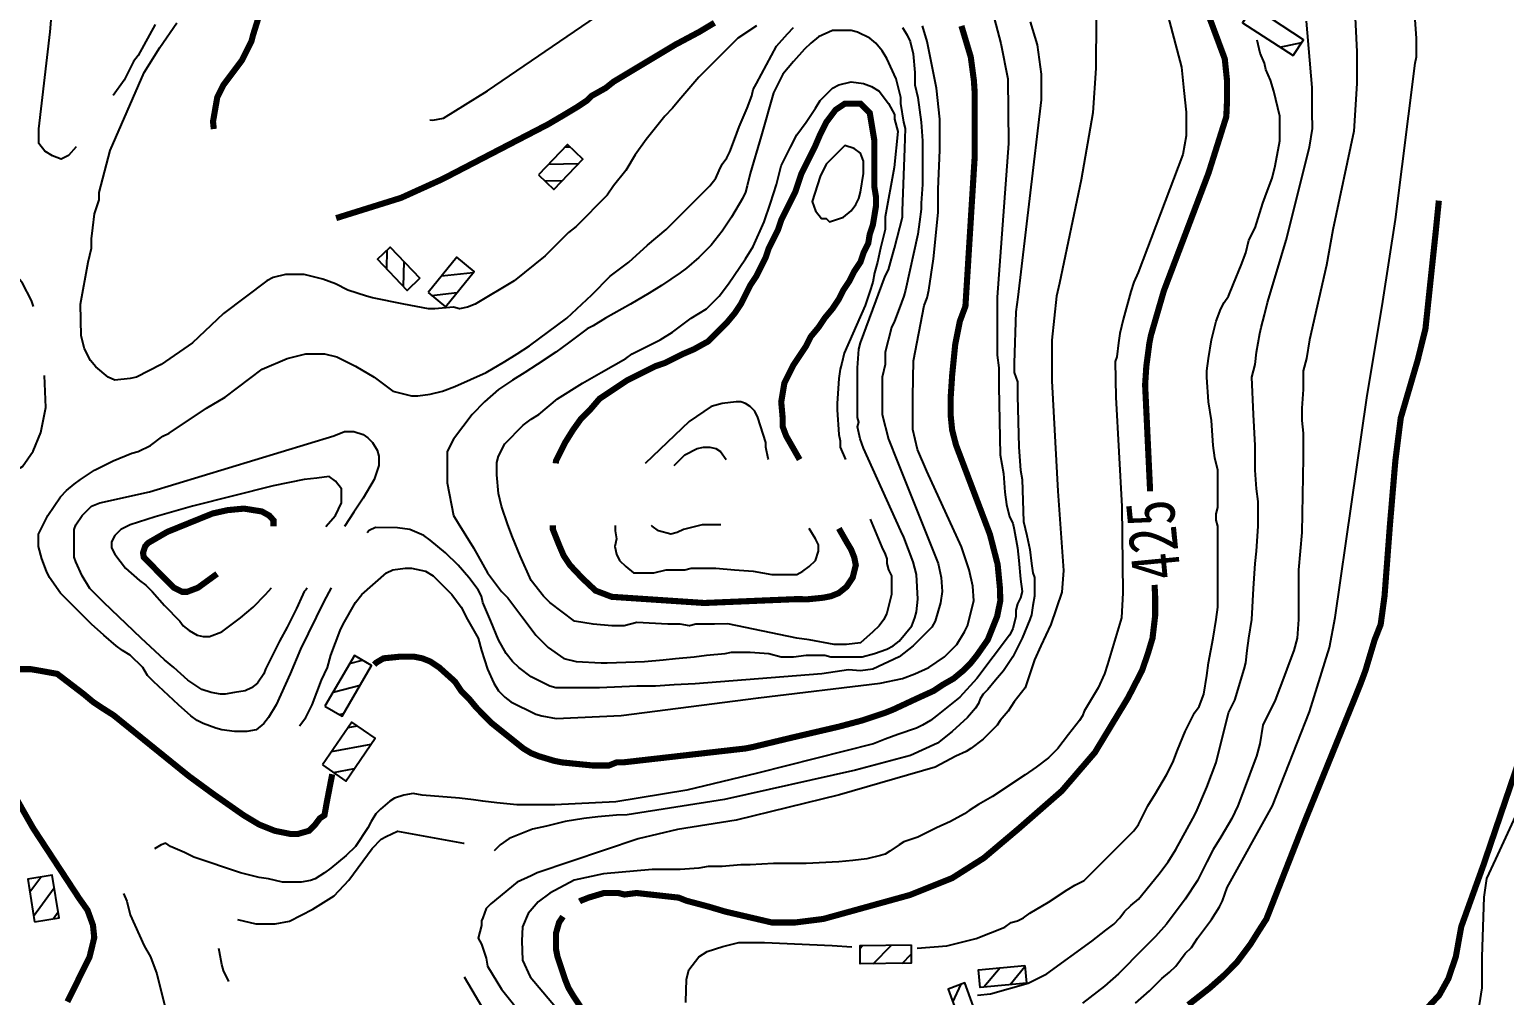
# Model space of a CAD drawing. Extents: x 35515948 to 35520624, y 3302916 to 3308279.
# Drawn here: x 35517389 to 35517992, y 3304409 to 3304804 of the extents above; entities that cross this region are included whole.
import ezdxf
from ezdxf.enums import TextEntityAlignment as Align

# ---------------------------------------------------------------- set-up
doc = ezdxf.new("R2010")
doc.units = 0
doc.header["$LTSCALE"] = 10000
doc.header["$MEASUREMENT"] = 0
for name, color, linetype in [('2113', 7, 'CONTINUOUS'), ('8111', 34, 'CONTINUOUS'), ('8112', 34, 'CONTINUOUS')]:
    doc.layers.add(name, color=color, linetype=linetype)
doc.styles.add('正等线体', font='simhei.ttf', dxfattribs={"width": 0.8})

msp = doc.modelspace()

# ---------------------------------------------------------------- linework, layer by layer
at = {"layer": '2113', "linetype": 'Continuous', "ltscale": 0.005}
for p, q in [((35517900.4, 3304796.45), (35517909.36, 3304798.36)), ((35517610.35, 3304755.51), (35517608.15, 3304755.47)), ((35517613.69, 3304748.71), (35517601.42, 3304748.49)), ((35517606.95, 3304741.73), (35517600.07, 3304741.61)), ((35517535.28, 3304705.76), (35517535.47, 3304713.46)), ((35517542.14, 3304698.56), (35517542.39, 3304708.76)), ((35517557.69, 3304702.88), (35517570.67, 3304704.26)), ((35517553.61, 3304694.97), (35517564.05, 3304696.08)), ((35517520.15, 3304544.47), (35517525.36, 3304545.83)), ((35517513.34, 3304532.81), (35517524.43, 3304535.72)), ((35517516.03, 3304523.64), (35517517.62, 3304524.06)), ((35517519.53, 3304518.42), (35517523.22, 3304519.1)), ((35517512.72, 3304508.5), (35517528.91, 3304511.51)), ((35517513.49, 3304499.99), (35517522.1, 3304501.59)), ((35517389.41, 3304451.16), (35517393.86, 3304457.27)), ((35517390.98, 3304441.26), (35517399.43, 3304452.9)), ((35517398.93, 3304440.14), (35517401, 3304443)), ((35517728.76, 3304428.23), (35517729.8, 3304429.3)), ((35517734.17, 3304421.82), (35517741.61, 3304429.45)), ((35517745.97, 3304421.96), (35517749.66, 3304425.75)), ((35517785.96, 3304420.18), (35517779.4, 3304412.23)), ((35517796.17, 3304420.55), (35517790.15, 3304413.25)), ((35517766.69, 3304406.12), (35517770.05, 3304413.41))]:
    msp.add_line(p, q, dxfattribs=at)
for points in [[(35517905.84, 3304792.92), (35517910.06, 3304799.43), (35517896.92, 3304807.95), (35517900.46, 3304813.41), (35517892.9, 3304818.31), (35517885.14, 3304806.34)], [(35517597.33, 3304744.25), (35517603.57, 3304738.23), (35517615.48, 3304750.56), (35517609.23, 3304756.59)], [(35517548.87, 3304701.95), (35517543.65, 3304696.98), (35517531.53, 3304709.71), (35517536.75, 3304714.68)], [(35517552.21, 3304696.1), (35517559.38, 3304690.3), (35517571.08, 3304704.77), (35517563.9, 3304710.56)], [(35517510.03, 3304527.15), (35517517.03, 3304523.06), (35517529.07, 3304543.67), (35517522.07, 3304547.76)], [(35517508.99, 3304503.07), (35517518.59, 3304496.48), (35517530.63, 3304514.02), (35517521.03, 3304520.61)], [(35517391.35, 3304438.94), (35517401.39, 3304440.54), (35517398.62, 3304458.03), (35517388.58, 3304456.44)], [(35517749.61, 3304429.55), (35517749.71, 3304422.01), (35517728.84, 3304421.75), (35517728.74, 3304429.29)], [(35517796.12, 3304421.15), (35517796.81, 3304413.89), (35517777.8, 3304412.07), (35517777.11, 3304419.33)], [(35517771.61, 3304392.74), (35517778.43, 3304395.25), (35517771.55, 3304413.96), (35517764.72, 3304411.45)]]:
    msp.add_lwpolyline(points, close=True, dxfattribs=at)
at = {"layer": '8111', "linetype": 'Continuous', "ltscale": 0.005, "flags": 128}
for points, elevation in [([(35517408.42, 3304755.69), (35517405.2, 3304752.05), (35517402.19, 3304750.67), (35517398.72, 3304751.93), (35517395.57, 3304753.82), (35517393.04, 3304756.97), (35517393.04, 3304762.95), (35517397.77, 3304802.64), (35517401.24, 3304843.91)], 460), ([(35517782.87, 3304810.83), (35517786.34, 3304797.91), (35517789.17, 3304783.42), (35517789.49, 3304756.96), (35517784.76, 3304694.28), (35517784.8, 3304670.46), (35517785.44, 3304665.38), (35517785.44, 3304657.76), (35517786.08, 3304629.82), (35517787.34, 3304622.2), (35517787.98, 3304614.58), (35517788.62, 3304609.5), (35517789.88, 3304604.42), (35517791.16, 3304601.88), (35517791.79, 3304599.34), (35517793.06, 3304591.72), (35517793.7, 3304586.64), (35517794.33, 3304579.02), (35517794.97, 3304573.94), (35517794.33, 3304571.4), (35517793.06, 3304568.86), (35517792.42, 3304566.32), (35517792.42, 3304563.78), (35517791.16, 3304558.7), (35517789.88, 3304556.16), (35517776.55, 3304538.38), (35517769.56, 3304530.76), (35517760.04, 3304523.14), (35517757.5, 3304521.23), (35517754.33, 3304519.33), (35517751.78, 3304518.06), (35517744.16, 3304515.52), (35517739.09, 3304513.61), (35517734.19, 3304511.65), (35517686.9, 3304499.68), (35517657.9, 3304492.75), (35517628.89, 3304488.02), (35517603.99, 3304486.76), (35517588.54, 3304486.76), (35517580.34, 3304487.58), (35517574.62, 3304488.21), (35517570.81, 3304488.85), (35517565.09, 3304489.48), (35517549.85, 3304490.75), (35517546.05, 3304491.39), (35517542.23, 3304490.75), (35517538.42, 3304489.48), (35517536.52, 3304488.21), (35517532.71, 3304485.04), (35517530.8, 3304483.13), (35517528.9, 3304479.96), (35517527.63, 3304477.42), (35517522.55, 3304469.8), (35517518.74, 3304465.99), (35517512.39, 3304460.91), (35517509.85, 3304459), (35517506.04, 3304456.46), (35517504.13, 3304455.83), (35517500.32, 3304455.19), (35517492.7, 3304455.19), (35517486.99, 3304456.46), (35517483.18, 3304457.1), (35517475.56, 3304459), (35517456.51, 3304465.35), (35517452.7, 3304467.26), (35517446.98, 3304469.8), (35517445.08, 3304471.07), (35517443.17, 3304470.43), (35517440.4, 3304468.85)], 445), ([(35517512.6, 3304575.42), (35517509.53, 3304569.88), (35517500.07, 3304550.35), (35517495.88, 3304540.28), (35517490.16, 3304527.58), (35517486.99, 3304522.5), (35517485.08, 3304519.96), (35517481.91, 3304517.42), (35517478.1, 3304516.79), (35517473.02, 3304516.79), (35517467.94, 3304517.42), (35517465.4, 3304518.06), (35517460.32, 3304519.96), (35517457.78, 3304521.23), (35517455.24, 3304523.14), (35517450.16, 3304527.58), (35517440, 3304537.11), (35517437.46, 3304539.65), (35517435.55, 3304542.82), (35517430.47, 3304547.9), (35517427.3, 3304549.81), (35517424.76, 3304551.71), (35517419.68, 3304556.16), (35517414.6, 3304560.6), (35517401.9, 3304573.3), (35517397.45, 3304579.65), (35517396.18, 3304582.19), (35517394.28, 3304587.27), (35517393.01, 3304592.35), (35517393.01, 3304597.43), (35517396.82, 3304605.05), (35517401.9, 3304612.67), (35517404.44, 3304615.21), (35517407.61, 3304617.75), (35517410.15, 3304619.66), (35517415.87, 3304623.47), (35517423.49, 3304627.28), (35517431.11, 3304630.45), (35517433.65, 3304631.09), (35517438.73, 3304633.63), (35517443.81, 3304637.44), (35517446.35, 3304638.71), (35517461.59, 3304648.87), (35517469.21, 3304653.31), (35517474.29, 3304657.12), (35517484.45, 3304664.74), (35517494.61, 3304669.19), (35517502.23, 3304671.09), (35517509.85, 3304671.09), (35517514.93, 3304669.82), (35517522.55, 3304666.01), (35517530.17, 3304661.57), (35517537.79, 3304655.85), (35517545.41, 3304653.95), (35517547.95, 3304653.95), (35517553.03, 3304654.58), (35517558.11, 3304655.85), (35517563.19, 3304657.76), (35517575.89, 3304663.47), (35517583.51, 3304667.92), (35517588.59, 3304671.09), (35517593.67, 3304674.27), (35517608.91, 3304685.7), (35517619.07, 3304695.22), (35517626.69, 3304702.84), (35517634.31, 3304708.56), (35517641.93, 3304715.54), (35517649.55, 3304721.89), (35517667.33, 3304739.67), (35517669.87, 3304742.85), (35517671.14, 3304746.02), (35517672.41, 3304748.56), (35517674.31, 3304751.1), (35517675.59, 3304753.64), (35517677.49, 3304758.72), (35517679.4, 3304763.8), (35517682.57, 3304771.42), (35517684.48, 3304776.5), (35517685.11, 3304779.04), (35517686.38, 3304781.58), (35517694.63, 3304796.82), (35517699.08, 3304801.9), (35517701.62, 3304804.44)], 460), ([(35517440.63, 3304805.71), (35517433.65, 3304793.01), (35517431.74, 3304790.47), (35517427.93, 3304782.85), (35517423.55, 3304776.62)], 460), ([(35517746.07, 3304804.44), (35517747.98, 3304801.27), (35517749.24, 3304798.73), (35517750.52, 3304793.65), (35517751.15, 3304786.03), (35517751.15, 3304780.95), (35517752.42, 3304775.87), (35517753.05, 3304770.79), (35517753.69, 3304765.71), (35517754.33, 3304758.09), (35517754.33, 3304740.31), (35517753.69, 3304732.69), (35517753.69, 3304730.15), (35517753.05, 3304725.07), (35517752.42, 3304719.99), (35517747.34, 3304697.13), (35517746.7, 3304694.59), (35517744.8, 3304689.51), (35517742.9, 3304684.43), (35517741.62, 3304681.89), (35517739.09, 3304671.73), (35517739.09, 3304666.65), (35517737.81, 3304661.57), (35517737.81, 3304646.33), (35517740.35, 3304636.17), (35517744.01, 3304626.9), (35517760.72, 3304585.32), (35517761.98, 3304579.65), (35517762.3, 3304573.98), (35517761.67, 3304569.25), (35517759.41, 3304561.87), (35517758.13, 3304559.33), (35517750.52, 3304551.71), (35517744.8, 3304547.27), (35517734.01, 3304542.19), (35517728.92, 3304541.55), (35517724.1, 3304541.89), (35517713.07, 3304540.31), (35517661.36, 3304536.22), (35517652.73, 3304535.84), (35517645.1, 3304535.2), (35517642.56, 3304535.2), (35517637.48, 3304535.2), (35517622.24, 3304534.57), (35517604.47, 3304534.57), (35517601.92, 3304535.2), (35517594.3, 3304539.01), (35517589.23, 3304542.82), (35517586.69, 3304545.36), (35517584.15, 3304548.54), (35517580.97, 3304554.25), (35517577.8, 3304561.87), (35517574.62, 3304569.49), (35517573.98, 3304572.03), (35517572.72, 3304574.57), (35517568.91, 3304579.65), (35517564.46, 3304584.73), (35517559.38, 3304589.81), (35517553.03, 3304594.89), (35517550.49, 3304596.8), (35517544.77, 3304599.34), (35517539.7, 3304599.97), (35517530.65, 3304600.12), (35517530.65, 3304600.12)], 460), ([(35517552.88, 3304766.67), (35517554.09, 3304766.5), (35517558.54, 3304767.35), (35517576.45, 3304778.59), (35517621.08, 3304808.9)], 445), ([(35517798.32, 3304806.73), (35517801.15, 3304797.28), (35517802.73, 3304785.31), (35517802.73, 3304774.92), (35517793.27, 3304694.28), (35517792.42, 3304688.24), (35517791.79, 3304667.28), (35517791.79, 3304663.47), (35517793.06, 3304659.66), (35517793.06, 3304653.95), (35517793.7, 3304632.99), (35517794.33, 3304623.47), (35517794.97, 3304619.66), (35517795.6, 3304602.51), (35517796.87, 3304596.8), (35517798.14, 3304591.08), (35517798.77, 3304585.37), (35517799.41, 3304581.56), (35517800.05, 3304579.65), (35517800.05, 3304572.03), (35517799.41, 3304568.22), (35517798.77, 3304564.41), (35517798.14, 3304562.51), (35517794.97, 3304554.89), (35517793.06, 3304551.08), (35517791.16, 3304547.27), (35517787.34, 3304541.55), (35517784.17, 3304537.74), (35517780.99, 3304533.93), (35517779.09, 3304532.03), (35517777.82, 3304530.12), (35517777.19, 3304528.22), (35517775.91, 3304526.31), (35517772.74, 3304522.5), (35517766.39, 3304516.79), (35517760.36, 3304511.96), (35517749.32, 3304506.92), (35517726.94, 3304500.94), (35517673.34, 3304488.97), (35517633.62, 3304482.67), (35517629.23, 3304482.5), (35517621.61, 3304481.86), (35517615.9, 3304481.23), (35517608.27, 3304479.96), (35517600.66, 3304478.05), (35517594.94, 3304476.78), (35517585.41, 3304472.97), (35517581.6, 3304470.43), (35517579.15, 3304467.98)], 440), ([(35517732.93, 3304603.49), (35517737.66, 3304592.1), (35517739.09, 3304589.18), (35517739.72, 3304587.27), (35517739.72, 3304585.37), (35517740.35, 3304582.83), (35517741.62, 3304580.29), (35517741.62, 3304572.67), (35517739.72, 3304565.05), (35517738.45, 3304562.51), (35517736.55, 3304559.97), (35517734.01, 3304557.43), (35517728.92, 3304552.98), (35517723.21, 3304552.35), (35517718.13, 3304552.35), (35517707.97, 3304554.25), (35517702.89, 3304554.89), (35517674.7, 3304560.75), (35517669.23, 3304560.6), (35517661.62, 3304560.6), (35517659.08, 3304559.97), (35517655.27, 3304560.6), (35517650.19, 3304560.6), (35517637.48, 3304561.24), (35517632.41, 3304559.97), (35517627.33, 3304559.97), (35517619.7, 3304560.6), (35517612.09, 3304561.87), (35517601.92, 3304569.49), (35517599.38, 3304572.03), (35517594.3, 3304578.38), (35517589.86, 3304588.54), (35517586.69, 3304596.16), (35517584.78, 3304601.24), (35517582.24, 3304608.86), (35517580.97, 3304613.94), (35517580.34, 3304621.56), (35517580.34, 3304626.64), (35517580.97, 3304629.18), (35517583.51, 3304634.26), (35517591.13, 3304641.88), (35517594.3, 3304644.42), (35517597.48, 3304646.33), (35517605.1, 3304652.68), (35517615.26, 3304659.03), (35517622.88, 3304663.47), (35517633.04, 3304669.19), (35517635.58, 3304671.09), (35517639.39, 3304673), (35517647.01, 3304676.81), (35517652.09, 3304679.98), (35517659.71, 3304685.7), (35517666.06, 3304689.51), (35517671.14, 3304694.59), (35517674.95, 3304699.67), (35517681.94, 3304709.83), (35517685.11, 3304714.91), (35517689.55, 3304725.07), (35517692.09, 3304732.69), (35517694.63, 3304740.31), (35517696.54, 3304747.93), (35517700.35, 3304755.55), (35517702.89, 3304760.63), (35517706.7, 3304765.71), (35517710.51, 3304771.42), (35517712.41, 3304774.6), (35517717.49, 3304779.68), (35517720.03, 3304780.95), (35517725.12, 3304782.22), (35517730.2, 3304781.58), (35517733.37, 3304780.31), (35517736.55, 3304778.41), (35517740.35, 3304773.33), (35517742.9, 3304768.88), (35517742.9, 3304766.98), (35517744.16, 3304761.9), (35517742.68, 3304747.2), (35517739.05, 3304727.02), (35517739.09, 3304723.8), (35517739.09, 3304721.89), (35517737.18, 3304714.27), (35517735.91, 3304708.56), (35517734.64, 3304704.11), (35517734.01, 3304700.3), (35517732.73, 3304696.49), (35517730.83, 3304690.78), (35517722.33, 3304671.33), (35517721.3, 3304667.28), (35517720.67, 3304664.74), (35517720.03, 3304660.93), (35517719.4, 3304650.77), (35517719.4, 3304648.23), (35517720.03, 3304638.07), (35517720.67, 3304635.53), (35517720.67, 3304632.99), (35517722.81, 3304627.85)], 470), ([(35517390.97, 3304690.38), (35517390.05, 3304692.9), (35517386.41, 3304700), (35517383.9, 3304703.2), (35517380.7, 3304704.85), (35517378.88, 3304704.85), (35517376.54, 3304704.16), (35517374.72, 3304702.34), (35517372.21, 3304697.75), (35517369.17, 3304690.67)], 460), ([(35517350.3, 3304618.13), (35517350.91, 3304617.73), (35517352.98, 3304617.04), (35517356.88, 3304616.34), (35517364.67, 3304616.6), (35517370.65, 3304617.99), (35517381.82, 3304622.32), (35517386.41, 3304625.09), (35517390.74, 3304631.24), (35517393.95, 3304638.86), (35517396.02, 3304649.17), (35517395.43, 3304662.25)], 460), ([(35517691.38, 3304627.85), (35517691.16, 3304628.29), (35517690.19, 3304632.99), (35517690.19, 3304634.9), (35517687.02, 3304645.06), (35517685.74, 3304647.6), (35517683.84, 3304649.5), (35517681.94, 3304650.77), (35517680.03, 3304651.41), (35517678.12, 3304651.41), (35517672.41, 3304650.77), (35517667.97, 3304649.5), (35517658.86, 3304643.45), (35517640.91, 3304626.3)], 480), ([(35517502.71, 3304575.42), (35517502.23, 3304574.57), (35517501.59, 3304573.94), (35517500.96, 3304572.67), (35517498.42, 3304566.95), (35517496.51, 3304563.14), (35517494.61, 3304559.33), (35517491.43, 3304553.62), (35517489.53, 3304549.81), (35517487.62, 3304546), (35517485.72, 3304542.19), (35517485.08, 3304540.28), (35517482.54, 3304536.47), (35517480, 3304534.57), (35517477.46, 3304533.3), (35517473.02, 3304532.66), (35517469.21, 3304532.03), (35517467.3, 3304532.03), (35517463.49, 3304532.66), (35517459.68, 3304533.93), (35517453.97, 3304537.74), (35517448.25, 3304542.82), (35517444.44, 3304546), (35517434.92, 3304554.89), (35517419.68, 3304569.49), (35517415.87, 3304573.3), (35517413.96, 3304575.21), (35517410.79, 3304580.29), (35517408.25, 3304586), (35517407.61, 3304587.91), (35517407.61, 3304599.34), (35517408.25, 3304601.24), (35517410.79, 3304605.05), (35517414.6, 3304608.86), (35517418.1, 3304610.2), (35517438.28, 3304614.61), (35517513.63, 3304637.61), (35517518.1, 3304639.34), (35517521.91, 3304639.34), (35517525.73, 3304638.07), (35517527.63, 3304636.8), (35517529.53, 3304634.9), (35517531.44, 3304631.72), (35517532.08, 3304629.18), (35517532.08, 3304625.37), (35517530.17, 3304619.66), (35517525.73, 3304612.04), (35517521.91, 3304606.32), (35517518.03, 3304600.57)], 465), ([(35517652.76, 3304625.41), (35517657.17, 3304629.82), (35517662.25, 3304632.36), (35517664.79, 3304632.99), (35517667.33, 3304632.99), (35517669.87, 3304632.36), (35517671.77, 3304631.09), (35517674.09, 3304627.85)], 485), ([(35517510.35, 3304600.57), (35517514.3, 3304605.05), (35517516.84, 3304610.13), (35517516.84, 3304615.85), (35517514.3, 3304619.02), (35517511.75, 3304620.93), (35517506.67, 3304620.29), (35517501.59, 3304619.66), (35517488.89, 3304617.12), (35517455.87, 3304608.86), (35517440.63, 3304604.42), (35517430.47, 3304601.24), (35517426.66, 3304599.34), (35517424.12, 3304596.8), (35517422.85, 3304594.26), (35517422.85, 3304591.72), (35517424.12, 3304589.18), (35517428.57, 3304583.46), (35517434.28, 3304578.38), (35517436.82, 3304576.48), (35517439.36, 3304573.94), (35517444.44, 3304568.22), (35517450.79, 3304561.87), (35517452.06, 3304559.97), (35517454.6, 3304558.06), (35517457.78, 3304556.16), (35517460.32, 3304555.52), (35517462.86, 3304555.52), (35517467.94, 3304557.43), (35517475.56, 3304563.14), (35517480.64, 3304567.59), (35517485.72, 3304572.67), (35517488.17, 3304575.42)], 470), ([(35517530.65, 3304600.12), (35517528.13, 3304598.86), (35517527.33, 3304597.98)], 460), ([(35517628.63, 3304600.93), (35517628.63, 3304598.76), (35517629.23, 3304595.53), (35517628.59, 3304592.35), (35517629.23, 3304589.18), (35517630.5, 3304586.64), (35517633.04, 3304584.1), (35517636.22, 3304581.56), (35517644.47, 3304581.56), (35517649.55, 3304582.83), (35517657.17, 3304582.83), (35517659.71, 3304583.46), (35517669.87, 3304583.46), (35517677.49, 3304582.83), (35517685.11, 3304582.19), (35517692.73, 3304580.92), (35517697.81, 3304580.92), (35517702.89, 3304580.92), (35517705.43, 3304582.19), (35517707.97, 3304584.1), (35517710.51, 3304586.64), (35517711.78, 3304590.45), (35517711.78, 3304592.99), (35517710.51, 3304595.53), (35517707.92, 3304599.71)], 480), ([(35517671.9, 3304601.25), (35517670.51, 3304601.24), (35517664.16, 3304601.24), (35517656.53, 3304599.34), (35517653.99, 3304598.07), (35517651.45, 3304597.43), (35517646.38, 3304598.7), (35517643.84, 3304600.61), (35517643.52, 3304600.93)], 485), ([(35517474.34, 3304439.89), (35517481.76, 3304438.12), (35517489.73, 3304438.12), (35517495.53, 3304439.25), (35517505.14, 3304444.1), (35517513.8, 3304449.55), (35517519.78, 3304455.96), (35517529.39, 3304468.86), (35517533.03, 3304472.76), (35517535.1, 3304473.89), (35517539.69, 3304475.96), (35517566.71, 3304471.12), (35517566.9, 3304471.04)], 440), ([(35517466.96, 3304426.66), (35517466.69, 3304428.06)], 440), ([(35517470.78, 3304414.58), (35517468.57, 3304419), (35517467.94, 3304421.54), (35517466.96, 3304426.66)], 440)]:
    msp.add_lwpolyline(points, dxfattribs=dict(at, elevation=elevation))
at = {"layer": '8111', "linetype": 'Continuous', "ltscale": 0.005}
for points, elevation in [([(35517846.55, 3304839.81), (35517860.11, 3304788.15), (35517861.05, 3304778.7), (35517862, 3304769.88), (35517862, 3304760.11), (35517860.74, 3304752.55), (35517842.45, 3304704.36), (35517840.69, 3304700.3), (35517839.41, 3304696.49), (35517836.24, 3304685.06), (35517834.97, 3304679.35), (35517834.34, 3304675.54), (35517833.7, 3304669.82), (35517833.06, 3304667.92), (35517833.29, 3304653.36), (35517835.81, 3304608.63), (35517836.12, 3304573.35), (35517835.6, 3304563.14), (35517829.89, 3304544.09), (35517828.62, 3304540.28), (35517826.08, 3304534.57), (35517820.37, 3304525.04), (35517819.73, 3304523.14), (35517818.46, 3304521.23), (35517814.02, 3304515.52), (35517809.57, 3304509.8), (35517805.76, 3304505.99), (35517800.68, 3304502.18), (35517796.23, 3304499.01), (35517782.9, 3304490.12), (35517777.19, 3304486.94), (35517773.38, 3304484.4), (35517771.47, 3304483.13), (35517765.76, 3304479.96), (35517760.04, 3304477.42), (35517756.23, 3304475.51), (35517752.42, 3304473.61), (35517746.7, 3304471.7), (35517744.8, 3304470.43), (35517740.99, 3304467.89), (35517739.09, 3304466.62), (35517737.18, 3304465.99), (35517731.47, 3304464.72), (35517725.75, 3304464.08), (35517720.03, 3304463.45), (35517706.7, 3304462.81), (35517704.8, 3304462.81), (35517700.98, 3304462.81), (35517697.17, 3304462.81), (35517693.37, 3304462.81), (35517683.84, 3304462.18), (35517680.03, 3304462.18), (35517672.41, 3304461.54), (35517670.51, 3304461.54), (35517666.7, 3304461.54), (35517662.88, 3304460.91), (35517655.27, 3304460.27), (35517643.84, 3304460.27), (35517623.94, 3304458.58), (35517611.85, 3304456.03), (35517602, 3304450.73), (35517597.23, 3304447.13), (35517593.09, 3304442.36), (35517590.76, 3304436.95), (35517590.55, 3304431.12), (35517590.76, 3304423.28), (35517593.94, 3304416.49), (35517613.76, 3304392.96)], 430), ([(35517825.43, 3304828.15), (35517825.11, 3304787.83), (35517823.85, 3304769.56), (35517819.12, 3304742.16), (35517810.3, 3304699.95), (35517809.01, 3304694.63), (35517807.12, 3304676.67), (35517807.12, 3304659.97), (35517809.64, 3304614.93), (35517811.85, 3304582.48), (35517811.22, 3304573.66), (35517806.8, 3304560.43), (35517802.59, 3304551.71), (35517800.05, 3304546), (35517796.23, 3304534.57), (35517791.79, 3304528.85), (35517789.25, 3304525.04), (35517786.08, 3304521.23), (35517784.8, 3304519.33), (35517779.09, 3304513.61), (35517774.01, 3304509.8), (35517772.1, 3304508.53), (35517767.92, 3304506.61), (35517759.41, 3304502.2), (35517720.32, 3304490.86), (35517678.07, 3304480.46), (35517654.11, 3304476.68), (35517638.03, 3304472.9), (35517596.74, 3304459.04), (35517594.3, 3304457.73), (35517588.59, 3304455.19), (35517577.8, 3304446.3), (35517575.89, 3304444.4), (35517574.62, 3304440.59), (35517573.98, 3304439.32), (35517573.98, 3304437.41), (35517572.72, 3304432.33), (35517573.98, 3304429.79), (35517575.89, 3304424.08), (35517576.52, 3304420.9), (35517582.24, 3304411.38), (35517592.4, 3304398.68)], 435), ([(35517930.84, 3304813.98), (35517931.79, 3304794.45), (35517931.79, 3304781.53), (35517930.53, 3304762), (35517922.01, 3304721.68), (35517919.42, 3304707.29), (35517912.44, 3304676.81), (35517911.17, 3304669.19), (35517909.9, 3304664.11), (35517909.9, 3304656.49), (35517909.27, 3304648.87), (35517909.27, 3304643.79), (35517909.9, 3304638.71), (35517909.9, 3304628.55), (35517909.27, 3304598.07), (35517908.63, 3304590.45), (35517907.99, 3304582.83), (35517907.99, 3304577.75), (35517907.99, 3304562.51), (35517907.36, 3304554.89), (35517906.09, 3304549.81), (35517904.19, 3304544.73), (35517902.28, 3304539.65), (35517900.38, 3304534.57), (35517898.47, 3304529.49), (35517893.39, 3304519.33), (35517892.12, 3304511.71), (35517890.85, 3304506.63), (35517888.95, 3304501.55), (35517887.04, 3304496.47), (35517885.13, 3304491.39), (35517883.23, 3304486.31), (35517880.69, 3304481.23), (35517876.24, 3304473.61), (35517873.07, 3304468.53), (35517870.53, 3304463.45), (35517866.72, 3304455.83), (35517861.64, 3304448.21), (35517854.02, 3304438.05), (35517849.58, 3304432.97), (35517844.49, 3304427.89), (35517834.34, 3304417.73), (35517828.62, 3304412.65), (35517819.73, 3304405.66)], 410), ([(35517686.38, 3304805.08), (35517678.76, 3304800), (35517662.88, 3304784.12), (35517654.63, 3304774.6), (35517652.09, 3304771.42), (35517648.91, 3304768.25), (35517641.3, 3304758.72), (35517636.85, 3304752.37), (35517633.04, 3304746.02), (35517627.96, 3304739.67), (35517625.42, 3304735.86), (35517612.72, 3304723.16), (35517609.55, 3304720.62), (35517600.02, 3304711.1), (35517587.32, 3304700.94), (35517571.45, 3304691.41), (35517568.27, 3304690.14), (35517565.09, 3304689.51), (35517562.55, 3304690.14), (35517554.94, 3304689.51), (35517552.4, 3304689.51), (35517542.23, 3304691.41), (35517529.53, 3304693.95), (35517526.99, 3304694.59), (35517519.38, 3304697.13), (35517514.3, 3304699.67), (35517509.21, 3304701.57), (35517501.59, 3304703.48), (35517493.97, 3304703.48), (35517488.89, 3304702.21), (35517486.35, 3304700.94), (35517468.57, 3304687.6), (35517466.03, 3304685.06), (35517455.87, 3304675.54), (35517443.17, 3304666.65), (35517433.01, 3304661.57), (35517430.47, 3304660.93), (35517424.12, 3304660.3), (35517421.48, 3304661.56), (35517416.39, 3304665.81), (35517414.16, 3304668.35), (35517411.83, 3304673.12), (35517410.45, 3304678.42), (35517410.15, 3304691.41), (35517413.33, 3304708.56), (35517414.6, 3304714.27), (35517414.6, 3304718.08), (35517415.23, 3304722.53), (35517415.87, 3304728.24), (35517417.77, 3304733.96), (35517417.77, 3304737.04), (35517422.22, 3304754.21), (35517436.19, 3304786.03), (35517442.54, 3304796.19), (35517449.52, 3304806.35)], 455), ([(35517499.67, 3304519.09), (35517502.23, 3304522.5), (35517504.77, 3304527.58), (35517508.58, 3304537.74), (35517511.12, 3304542.82), (35517512.39, 3304547.9), (35517516.2, 3304558.06), (35517517.47, 3304560.6), (35517522.55, 3304569.49), (35517525.09, 3304572.67), (35517535.25, 3304581.56), (35517537.79, 3304582.83), (35517542.87, 3304583.46), (35517545.41, 3304583.46), (35517551.12, 3304582.19), (35517554.3, 3304580.29), (35517561.92, 3304572.67), (35517565.73, 3304567.59), (35517568.27, 3304562.51), (35517572.72, 3304554.89), (35517573.98, 3304549.81), (35517576.52, 3304542.19), (35517579.06, 3304536.47), (35517580.97, 3304533.3), (35517583.51, 3304530.76), (35517586.05, 3304528.85), (35517596.21, 3304523.77), (35517598.75, 3304523.14), (35517604.62, 3304522.04), (35517631.1, 3304523.3), (35517687.22, 3304530.55), (35517737.03, 3304536.53), (35517746.07, 3304538.38), (35517751.15, 3304540.28), (35517756.87, 3304542.82), (35517763.22, 3304547.27), (35517768.3, 3304552.35), (35517771.47, 3304557.43), (35517772.74, 3304559.97), (35517775.28, 3304570.13), (35517774.91, 3304576.18), (35517773.33, 3304582.8), (35517770.18, 3304592.25), (35517755.99, 3304623.12), (35517752.21, 3304631.94), (35517750.32, 3304640.13), (35517750.32, 3304653.68), (35517750.63, 3304668.17), (35517754.96, 3304690.78), (35517756.23, 3304693.95), (35517756.87, 3304697.13), (35517758.77, 3304709.83), (35517760.67, 3304728.88), (35517760.67, 3304738.4), (35517761.31, 3304754.28), (35517761.31, 3304766.98), (35517760.04, 3304779.68), (35517756.23, 3304798.73), (35517754.33, 3304805.08)], 455), ([(35517776.79, 3304409.01), (35517782.09, 3304409.5), (35517797.51, 3304413.92), (35517805.12, 3304417.73), (35517823.54, 3304431.06), (35517829.26, 3304435.51), (35517832.43, 3304438.05), (35517834.97, 3304440.59), (35517836.88, 3304443.13), (35517839.41, 3304445.67), (35517842.59, 3304448.21), (35517850.84, 3304458.37), (35517854.66, 3304463.45), (35517857.83, 3304468.53), (35517864.81, 3304481.23), (35517866.09, 3304483.77), (35517870.53, 3304493.93), (35517872.44, 3304499.01), (35517874.34, 3304504.09), (35517879.42, 3304524.41), (35517881.96, 3304529.49), (35517885.77, 3304542.19), (35517886.41, 3304544.73), (35517887.04, 3304549.81), (35517887.67, 3304554.89), (35517888.95, 3304562.51), (35517889.58, 3304575.21), (35517890.22, 3304585.37), (35517890.85, 3304590.45), (35517891.48, 3304600.61), (35517891.48, 3304610.77), (35517890.85, 3304615.85), (35517890.22, 3304623.47), (35517890.22, 3304628.55), (35517890.22, 3304633.63), (35517889.58, 3304646.33), (35517888.95, 3304661.57), (35517890.22, 3304666.65), (35517890.85, 3304671.73), (35517892.12, 3304679.35), (35517892.76, 3304681.89), (35517894.02, 3304686.97), (35517895.3, 3304692.05), (35517899.1, 3304704.75), (35517902.91, 3304717.45), (35517912.44, 3304755.55), (35517913.71, 3304763.17), (35517913.5, 3304769.88), (35517913.5, 3304779.96), (35517911.29, 3304807.05)], 415), ([(35517841.32, 3304405.66), (35517847.03, 3304410.74), (35517852.12, 3304415.82), (35517855.29, 3304418.36), (35517857.83, 3304420.9), (35517861.64, 3304425.98), (35517864.18, 3304428.52), (35517866.72, 3304432.33), (35517872.44, 3304439.95), (35517875.61, 3304445.03), (35517876.88, 3304447.57), (35517878.87, 3304452.96), (35517897.31, 3304486.35), (35517912.47, 3304524.72), (35517920.7, 3304551.08), (35517922.95, 3304563.26), (35517929.57, 3304609.57), (35517935.88, 3304653.04), (35517942.47, 3304692.52), (35517947.56, 3304725.91), (35517955.62, 3304789.84), (35517956.26, 3304792.38), (35517956.26, 3304794.92), (35517956.26, 3304800), (35517955.62, 3304807.62)], 405), ([(35517752.16, 3304428.22), (35517764.18, 3304429.11), (35517776.16, 3304432.18), (35517787.98, 3304436.78), (35517790.52, 3304438.68), (35517793.06, 3304439.32), (35517795.6, 3304440.59), (35517798.14, 3304442.49), (35517805.76, 3304446.94), (35517813.38, 3304452.02), (35517816.55, 3304453.92), (35517820.37, 3304455.83), (35517830.52, 3304465.99), (35517835.6, 3304471.07), (35517840.69, 3304476.15), (35517842.59, 3304478.69), (35517846.4, 3304486.31), (35517849.58, 3304491.39), (35517854.02, 3304499.01), (35517856.56, 3304504.09), (35517858.47, 3304509.17), (35517861.64, 3304516.79), (35517865.45, 3304524.41), (35517867.35, 3304526.95), (35517869.26, 3304532.03), (35517870.53, 3304539.65), (35517871.16, 3304544.73), (35517873.07, 3304554.89), (35517874.34, 3304562.51), (35517874.98, 3304567.59), (35517874.98, 3304600.61), (35517874.34, 3304603.15), (35517874.34, 3304605.69), (35517874.98, 3304608.23), (35517874.98, 3304615.85), (35517874.98, 3304620.93), (35517874.98, 3304623.47), (35517873.7, 3304628.55), (35517873.07, 3304633.63), (35517872.44, 3304643.79), (35517871.16, 3304651.41), (35517870.53, 3304661.57), (35517870.53, 3304664.11), (35517871.16, 3304669.19), (35517872.44, 3304676.81), (35517874.34, 3304684.43), (35517876.24, 3304689.51), (35517877.52, 3304692.05), (35517879.42, 3304694.59), (35517881.33, 3304699.67), (35517884.5, 3304707.29), (35517886.41, 3304712.37), (35517887.67, 3304717.45), (35517890.22, 3304722.53), (35517893.39, 3304732.69), (35517895.3, 3304737.77), (35517897.2, 3304742.85), (35517898.47, 3304747.93), (35517900.38, 3304758.09), (35517900.38, 3304768.25), (35517897.84, 3304778.41), (35517896.56, 3304782.85), (35517894.66, 3304787.3), (35517894.02, 3304789.84), (35517892.33, 3304793.96), (35517891.09, 3304799.26)], 420), ([(35518005.65, 3304501.72), (35517988.47, 3304464.51), (35517984.87, 3304456.67), (35517983.7, 3304449.04), (35517982.85, 3304424.65), (35517982.85, 3304412.04), (35517981.8, 3304405.04)], 405), ([(35517427.77, 3304450.59), (35517429.01, 3304447.34), (35517430.47, 3304441.86), (35517436.19, 3304429.16), (35517438.73, 3304424.71), (35517441.27, 3304417.73), (35517444.44, 3304405.03)], 445), ([(35517657.55, 3304406.02), (35517657.54, 3304406.42), (35517657.86, 3304415.43), (35517658.71, 3304419.35), (35517662.84, 3304424.65), (35517666.23, 3304426.88), (35517672.7, 3304428.9), (35517679.16, 3304430.48), (35517689.77, 3304430.48), (35517717.36, 3304429.33), (35517725.39, 3304428.72)], 420), ([(35517566.99, 3304416.52), (35517574.53, 3304403.56)], 440)]:
    msp.add_lwpolyline(points, dxfattribs=dict(at, elevation=elevation))
at = {"layer": '8111', "linetype": 'Continuous', "ltscale": 0.005, "flags": 128}
for points, elevation in [([(35517747.34, 3304763.17), (35517746.7, 3304765.71), (35517745.44, 3304773.33), (35517745.44, 3304775.87), (35517743.53, 3304783.49), (35517739.72, 3304791.74), (35517737.81, 3304794.92), (35517735.27, 3304798.09), (35517732.73, 3304800), (35517727.66, 3304802.54), (35517725.12, 3304803.17), (35517717.49, 3304803.17), (35517711.78, 3304800.63), (35517708.6, 3304798.09), (35517706.06, 3304795.55), (35517701.62, 3304790.47), (35517697.17, 3304785.39), (35517693.37, 3304777.77), (35517688.28, 3304759.99), (35517683.84, 3304744.75), (35517682.57, 3304739.67), (35517681.94, 3304737.13), (35517680.66, 3304734.59), (35517676.22, 3304726.97), (35517672.41, 3304721.26), (35517667.97, 3304715.54), (35517662.88, 3304710.46), (35517657.8, 3304706.02), (35517655.27, 3304704.11), (35517647.65, 3304699.03), (35517642.56, 3304695.86), (35517634.95, 3304691.41), (35517624.78, 3304685.7), (35517619.7, 3304682.52), (35517617.16, 3304681.25), (35517609.55, 3304675.54), (35517604.47, 3304671.73), (35517596.84, 3304666.65), (35517591.77, 3304663.47), (35517586.69, 3304660.3), (35517580.97, 3304656.49), (35517575.26, 3304651.41), (35517570.17, 3304646.33), (35517562.55, 3304636.17), (35517560.02, 3304631.09), (35517560.02, 3304618.39), (35517562.55, 3304605.05), (35517564.46, 3304601.88), (35517570.81, 3304591.72), (35517576.52, 3304581.56), (35517582.24, 3304573.94), (35517584.78, 3304571.4), (35517590.49, 3304563.78), (35517594.3, 3304558.7), (35517596.21, 3304556.16), (35517601.29, 3304551.08), (35517607.64, 3304546.63), (35517612.72, 3304545.36), (35517622.88, 3304544.73), (35517625.42, 3304544.73), (35517640.66, 3304545.36), (35517648.28, 3304546), (35517653.36, 3304546.63), (35517660.98, 3304547.27), (35517666.06, 3304547.9), (35517673.68, 3304548.54), (35517676.22, 3304549.17), (35517683.84, 3304549.17), (35517691.46, 3304548.54), (35517696.54, 3304547.27), (35517701.62, 3304547.27), (35517706.7, 3304547.9), (35517714.32, 3304547.9), (35517716.86, 3304547.27), (35517729.56, 3304547.27), (35517734.64, 3304548.54), (35517739.72, 3304550.44), (35517742.26, 3304551.71), (35517744.8, 3304553.62), (35517749.88, 3304559.97), (35517751.15, 3304563.14), (35517751.78, 3304565.68), (35517752.42, 3304570.76), (35517751.78, 3304580.92), (35517750.52, 3304586), (35517748.61, 3304591.08), (35517746.7, 3304596.16), (35517745.44, 3304598.7), (35517730.13, 3304632.45), (35517728.74, 3304636.35), (35517727.66, 3304641.25), (35517728.29, 3304643.15), (35517727.66, 3304645.06), (35517727.66, 3304650.14), (35517727.66, 3304665.38), (35517728.29, 3304673), (35517728.92, 3304675.54), (35517737.66, 3304699.13), (35517739.09, 3304702.84), (35517740.35, 3304705.38), (35517741.62, 3304709.83), (35517742.9, 3304714.27), (35517746.07, 3304726.97), (35517746.07, 3304729.51), (35517747.1, 3304754.99)], 465), ([(35517721.94, 3304726.97), (35517725.12, 3304729.51), (35517727.02, 3304732.05), (35517728.29, 3304734.59), (35517728.92, 3304737.13), (35517730.2, 3304744.75), (35517730.2, 3304749.83), (35517728.92, 3304753.01), (35517726.38, 3304754.91), (35517722.58, 3304756.18), (35517714.95, 3304748.56), (35517712.41, 3304743.48), (35517709.24, 3304733.32), (35517710.51, 3304729.51), (35517713.05, 3304726.34), (35517714.95, 3304726.34), (35517716.23, 3304725.07)], 480)]:
    msp.add_lwpolyline(points, close=True, dxfattribs=dict(at, elevation=elevation))
at = {"layer": '8112', "linetype": 'Continuous', "ltscale": 0.005, "const_width": 2.5}
for points, elevation in [([(35517464.62, 3304762.93), (35517464.3, 3304765.98), (35517466.03, 3304775.87), (35517468.57, 3304780.95), (35517476.19, 3304791.11), (35517480, 3304798.73), (35517480.64, 3304801.27), (35517483.81, 3304811.43), (35517487.62, 3304817.78), (35517489.53, 3304820.32), (35517492.07, 3304822.86), (35517495.24, 3304825.4), (35517497.78, 3304827.94), (35517499.69, 3304830.48), (35517502.23, 3304832.38), (35517504.77, 3304834.92), (35517507.94, 3304837.46), (35517511.69, 3304840.6), (35517518.88, 3304845.46)], 450), ([(35517847.32, 3304614.89), (35517845.27, 3304658.4), (35517845.77, 3304666.01), (35517847.03, 3304675.54), (35517847.67, 3304678.71), (35517852.92, 3304696.79), (35517871.21, 3304744.99), (35517878.46, 3304767.98), (35517878.77, 3304774.91), (35517878.77, 3304782.48), (35517877.83, 3304791.61), (35517869.63, 3304813.66)], 425), ([(35517669.23, 3304806.35), (35517662.88, 3304802.54), (35517653.36, 3304797.46), (35517627.96, 3304782.22), (35517624.78, 3304779.68), (35517619.07, 3304776.5), (35517617.16, 3304774.6), (35517613.35, 3304772.06), (35517607.01, 3304768.25), (35517601.15, 3304764.81), (35517558.01, 3304742.44), (35517541.15, 3304734.81), (35517514.62, 3304726.52)], 450), ([(35517530.17, 3304544.09), (35517530.8, 3304544.73), (35517533.98, 3304546.63), (35517540.33, 3304547.27), (35517546.68, 3304547.27), (35517549.85, 3304546.63), (35517553.03, 3304545.36), (35517556.84, 3304542.82), (35517563.19, 3304537.11), (35517565.73, 3304533.3), (35517568.91, 3304530.12), (35517572.08, 3304526.31), (35517578.43, 3304519.96), (35517581.6, 3304517.42), (35517587.95, 3304512.34), (35517591.13, 3304509.8), (35517594.3, 3304507.9), (35517597.48, 3304506.63), (35517603.83, 3304504.72), (35517607.01, 3304504.09), (35517613.35, 3304503.45), (35517619.7, 3304502.82), (35517626.05, 3304502.82), (35517629.23, 3304504.09), (35517631.77, 3304504.09), (35517681.94, 3304509.8), (35517685.11, 3304510.44), (35517700.98, 3304514.25), (35517720.03, 3304518.69), (35517729.56, 3304521.23), (35517739.09, 3304524.41), (35517742.26, 3304525.68), (35517751.78, 3304530.12), (35517758.77, 3304533.3), (35517762.58, 3304535.84), (35517767.02, 3304538.38), (35517770.84, 3304541.55), (35517774.01, 3304544.73), (35517776.55, 3304547.9), (35517780.99, 3304554.25), (35517784.8, 3304563.78), (35517786.08, 3304570.13), (35517785.94, 3304575.24), (35517785, 3304585), (35517781.84, 3304597.29), (35517767.97, 3304633.83), (35517766.39, 3304639.98), (35517765.76, 3304646.33), (35517765.76, 3304652.68), (35517766.39, 3304662.2), (35517767.02, 3304668.55), (35517767.66, 3304674.9), (35517769.56, 3304684.43), (35517771.83, 3304690.5), (35517775.62, 3304751.61), (35517775.62, 3304777.75), (35517775.28, 3304782.85), (35517774.01, 3304792.38), (35517772.1, 3304798.73), (35517770.2, 3304805.08)], 450), ([(35518040.23, 3304731.95), (35518040.09, 3304730.57), (35518036.9, 3304677.44), (35518036.9, 3304674.27), (35518034.93, 3304663.44), (35518027.99, 3304583.74), (35518026.42, 3304572.4), (35518024.53, 3304566.1), (35518019.48, 3304555.39), (35518011.92, 3304541.85), (35518008.96, 3304535.2), (35518007.05, 3304533.3), (35518005.78, 3304529.49), (35518003.24, 3304523.14), (35518001.34, 3304516.79), (35518000.7, 3304513.61), (35517999.18, 3304507.97), (35517983.49, 3304461.97), (35517974.48, 3304436.95), (35517972.26, 3304424.65), (35517969.18, 3304415.65), (35517965.47, 3304408.97), (35517955.93, 3304398.79)], 400), ([(35517614.11, 3304447.27), (35517614.62, 3304447.57), (35517617.8, 3304448.84), (35517624.15, 3304450.75), (35517629.87, 3304450.75), (35517632.41, 3304450.11), (35517637.4, 3304450.73), (35517654.63, 3304448.84), (35517657.8, 3304447.57), (35517667.33, 3304445.03), (35517673.68, 3304443.13), (35517692.73, 3304438.68), (35517702.26, 3304438.68), (35517713.79, 3304440.14), (35517749.09, 3304449.9), (35517766.43, 3304456.84), (35517779.36, 3304465.03), (35517793.55, 3304477), (35517811.2, 3304492.43), (35517824.76, 3304508.18), (35517838.31, 3304530.55), (35517843.99, 3304541.57), (35517846.4, 3304548.54), (35517848.3, 3304554.89), (35517849.36, 3304563.9), (35517849.36, 3304572.09), (35517849.14, 3304576.65)], 425), ([(35517378.4, 3304542.19), (35517389.83, 3304542.19), (35517393.64, 3304541.55), (35517400.63, 3304540.28), (35517411.42, 3304532.03), (35517415.23, 3304528.85), (35517419.04, 3304526.31), (35517423.7, 3304523.34), (35517451.43, 3304500.91), (35517454.6, 3304498.37), (35517464.13, 3304491.39), (35517470.48, 3304486.94), (35517476.83, 3304482.5), (35517483.18, 3304478.69), (35517489.53, 3304476.15), (35517495.88, 3304474.88), (35517499.05, 3304474.88), (35517503.5, 3304476.15), (35517506.04, 3304478.69), (35517507.94, 3304481.23), (35517509.85, 3304482.5), (35517510.84, 3304488.04), (35517513.02, 3304499.28)], 450), ([(35517404.8, 3304406.29), (35517413.85, 3304424.65), (35517415.76, 3304432.5), (35517415.23, 3304437.59), (35517413, 3304443.73), (35517409.61, 3304448.5), (35517390.84, 3304477.12), (35517368.16, 3304516.88)], 450), ([(35517653.15, 3304356.39), (35517652.09, 3304357.4), (35517648.91, 3304360.58), (35517645.74, 3304363.75), (35517642.56, 3304367.56), (35517639.39, 3304370.74), (35517636.85, 3304373.91), (35517631.78, 3304380.88), (35517622.24, 3304392.43), (35517611.45, 3304408.84), (35517609.55, 3304412.01), (35517608.27, 3304415.19), (35517605.1, 3304424.71), (35517604.47, 3304427.89), (35517604.47, 3304434.24), (35517605.73, 3304438.68), (35517607.34, 3304441.09)], 425)]:
    msp.add_lwpolyline(points, dxfattribs=dict(at, elevation=elevation))
at = {"layer": '8112', "linetype": 'Continuous', "ltscale": 0.005, "const_width": 2.5, "flags": 128}
for points, elevation in [([(35517704.07, 3304627.85), (35517698.56, 3304637.5), (35517697.17, 3304641.25), (35517697.17, 3304644.42), (35517696.54, 3304651.41), (35517697.81, 3304659.03), (35517701.62, 3304666.65), (35517706.7, 3304674.27), (35517708.6, 3304678.08), (35517711.78, 3304681.89), (35517714.32, 3304685.7), (35517717.49, 3304689.51), (35517720.03, 3304693.32), (35517721.94, 3304697.13), (35517724.48, 3304700.94), (35517726.38, 3304704.75), (35517728.92, 3304708.56), (35517730.2, 3304712.37), (35517732.1, 3304716.18), (35517732.73, 3304719.99), (35517734.01, 3304723.8), (35517735.27, 3304731.42), (35517735.27, 3304735.23), (35517734.64, 3304739.04), (35517734.64, 3304758.09), (35517732.73, 3304769.52), (35517728.92, 3304773.33), (35517722.58, 3304773.33), (35517718.77, 3304770.79), (35517714.95, 3304765.71), (35517712.41, 3304760.63), (35517710.51, 3304756.18), (35517704.8, 3304744.75), (35517702.26, 3304737.13), (35517696.54, 3304725.7), (35517695.27, 3304721.89), (35517691.46, 3304714.27), (35517690.19, 3304710.46), (35517686.38, 3304702.84), (35517683.84, 3304699.03), (35517680.03, 3304691.41), (35517677.49, 3304687.6), (35517674.31, 3304683.79), (35517666.7, 3304676.17), (35517660.98, 3304673), (35517656.53, 3304671.09), (35517648.91, 3304667.28), (35517645.1, 3304666.01), (35517633.67, 3304660.3), (35517622.24, 3304652.68), (35517618.44, 3304648.23), (35517614.62, 3304644.42), (35517611.45, 3304639.98), (35517608.27, 3304634.9), (35517604.47, 3304627.28), (35517604.38, 3304626.3)], 475), ([(35517862.91, 3304405.03), (35517871.8, 3304412.01), (35517877.52, 3304417.09), (35517882.59, 3304422.17), (35517888.31, 3304429.79), (35517891.48, 3304434.87), (35517894.86, 3304440.14), (35517910.31, 3304479.51), (35517931.43, 3304531.49), (35517933.4, 3304536.47), (35517935.3, 3304541.55), (35517939.11, 3304554.25), (35517941.55, 3304560.43), (35517943.13, 3304572.08), (35517945.33, 3304601.07), (35517947.54, 3304627.21), (35517949.75, 3304644.85), (35517956.68, 3304668.48), (35517959.85, 3304681.28), (35517964.09, 3304721.35), (35517965.33, 3304733.67)], 400), ([(35517465.96, 3304581.16), (35517458.16, 3304575.49), (35517453.7, 3304573.8), (35517451.69, 3304573.8), (35517448.3, 3304575.49), (35517436, 3304587.9), (35517435.68, 3304589.8), (35517436.53, 3304592.35), (35517437.7, 3304593.73), (35517445.54, 3304598.28), (35517464.09, 3304605.81), (35517470.24, 3304607.19), (35517476.92, 3304607.82), (35517484.23, 3304606.66), (35517487.3, 3304604.96), (35517489, 3304603.05), (35517489, 3304600.57)], 475), ([(35517603.2, 3304600.93), (35517603.2, 3304599.34), (35517605.73, 3304592.99), (35517607.64, 3304588.54), (35517610.18, 3304584.73), (35517615.29, 3304579.33), (35517620.65, 3304574.29), (35517627.27, 3304571.77), (35517665.1, 3304569.25), (35517702.61, 3304570.82), (35517707.34, 3304570.76), (35517713.69, 3304571.4), (35517716.86, 3304572.03), (35517720.03, 3304573.3), (35517723.21, 3304575.84), (35517725.75, 3304579.65), (35517727.02, 3304584.73), (35517726.38, 3304587.91), (35517725.12, 3304591.08), (35517723.21, 3304594.26), (35517720.1, 3304599.71)], 475)]:
    msp.add_lwpolyline(points, dxfattribs=dict(at, elevation=elevation))

# ---------------------------------------------------------------- texts
at = {"layer": '8112', "linetype": 'Continuous', "ltscale": 0.005, "style": '正等线体', "width": 0.8}
msp.add_text('425', height=20, rotation=95.4683, dxfattribs=at).set_placement((35517849.91, 3304578.81), align=Align.MIDDLE_LEFT)

doc.saveas('drawing.dxf')
